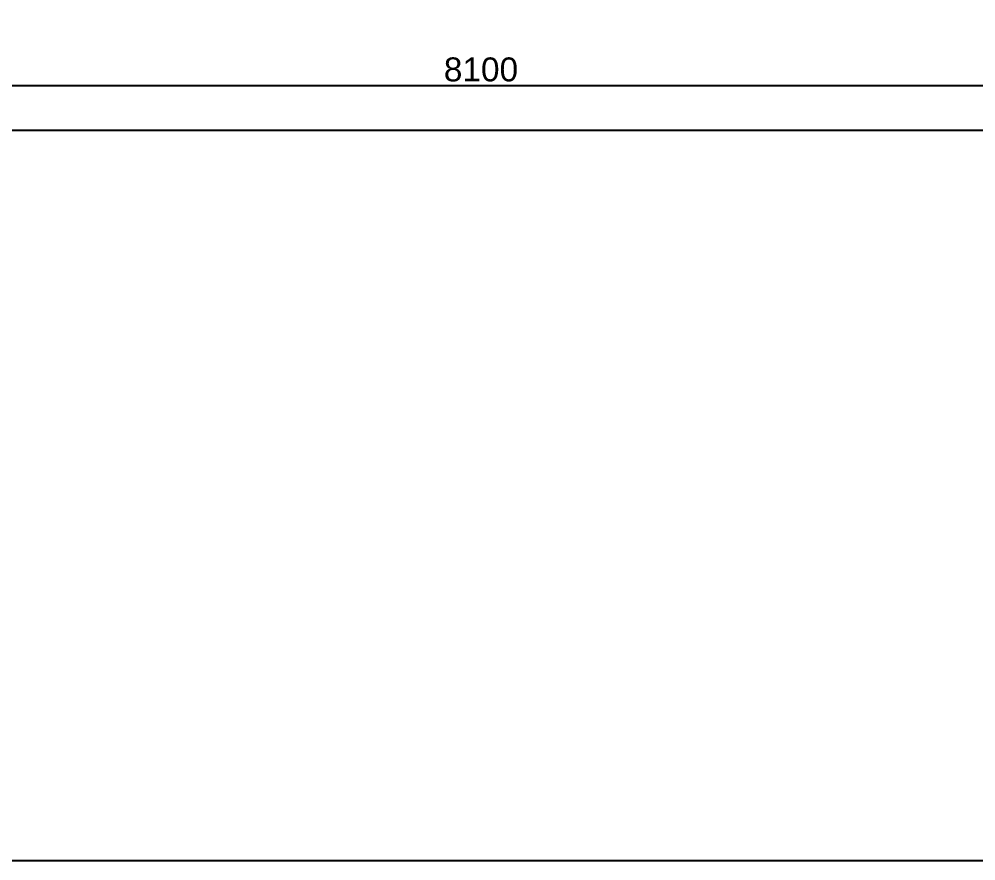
# Model space of a CAD drawing. Header units: millimetres. Extents: x 652937 to 1670132, y 1473552 to 2851037.
# Drawn here: x 833724 to 839724, y 1507049 to 1512327 of the extents above; entities that cross this region are included whole.
import ezdxf

# ---------------------------------------------------------------- set-up
doc = ezdxf.new("R2010")
doc.units = ezdxf.units.MM
doc.layers.get('Defpoints').update_dxf_attribs({"color": 255})
doc.layers.add('010 - ASPG_DIMS_NOM', color=1, linetype='Continuous')
doc.styles.add('FAMELINE_FOR_CKST', font='arial.ttf')
doc.dimstyles.new('FAMELINE-CKST_C-C', dxfattribs={"dimtxt": 0.3, "dimasz": 0.15, "dimexe": 0.1, "dimexo": 0.1, "dimgap": 0.05, "dimtad": 1, "dimzin": 0, "dimdsep": 46, "dimtxsty": 'FAMELINE_FOR_CKST', "dimblk": 'ORIGIN', "dimblk1": 'ORIGIN', "dimblk2": 'ORIGIN', "dimsah": 1, "dimcen": 0.1, "dimdle": 0.1, "dimclrd": 256, "dimclre": 256, "dimclrt": 3, "dimadec": 0, "dimazin": 0, "dimtfac": 1, "dimtix": 1, "dimtmove": 2, "dimatfit": 3, "dimfxl": 1, "dimtolj": 1, "dimtzin": 0, "dimlwd": -1, "dimlwe": -1, "dimarcsym": 0})

# ---------------------------------------------------------------- blocks, each defined once
blk = doc.blocks.new('A$C0a204f6e')
at = {"layer": 'Defpoints'}
blk.add_lwpolyline([(775, 0), (0, 0), (0, 443.999987), (775, 443.999987)], close=True, dxfattribs=at)
blk = doc.blocks.new('_Origin')
at = {"color": 0, "linetype": 'ByBlock', "lineweight": -2}
blk.add_line((0, 0), (-1, 0), dxfattribs=at)
blk.add_circle((0, 0), 0.5, dxfattribs=at)
blk = doc.blocks.new('*D7612')
at = {"layer": '010 - ASPG_DIMS_NOM', "transparency": 16777216}
for p, q in [((0, 100070), (0, 99507.5)), ((20750, 100070), (20750, 99507.5)), ((20675, 99557.5), (75, 99557.5))]:
    blk.add_line(p, q, dxfattribs=at)
at = {"layer": 'Defpoints', "color": 0, "transparency": 16777216}
for p in [(0, 100120), (20750, 100120), (0, 99557.5)]:
    blk.add_point(p, dxfattribs=at)
at = {"layer": '010 - ASPG_DIMS_NOM', "transparency": 16777216, "xscale": 75, "yscale": 75, "zscale": 75, "rotation": 180}
blk.add_blockref('_Origin', (0, 99557.5), dxfattribs=at)
at = {"layer": '010 - ASPG_DIMS_NOM', "transparency": 16777216, "xscale": 75, "yscale": 75, "zscale": 75}
blk.add_blockref('_Origin', (20750, 99557.5), dxfattribs=at)
at = {"layer": '010 - ASPG_DIMS_NOM', "color": 3, "transparency": 16777216, "insert": (10375, 99659.1), "char_height": 150, "attachment_point": 5, "style": 'FAMELINE_FOR_CKST'}
blk.add_mtext('\\A1;20750', dxfattribs=at)
blk = doc.blocks.new('*D7615')
at = {"layer": '010 - ASPG_DIMS_NOM', "transparency": 16777216}
for p, q in [((9900, 100070), (9900, 99788.8)), ((18000, 100070), (18000, 99788.8)), ((17925, 99838.8), (9975, 99838.8))]:
    blk.add_line(p, q, dxfattribs=at)
at = {"layer": 'Defpoints', "color": 0, "transparency": 16777216}
for p in [(9900, 100120), (18000, 100120), (9900, 99838.8)]:
    blk.add_point(p, dxfattribs=at)
at = {"layer": '010 - ASPG_DIMS_NOM', "transparency": 16777216, "xscale": 75, "yscale": 75, "zscale": 75, "rotation": 180}
blk.add_blockref('_Origin', (9900, 99838.8), dxfattribs=at)
at = {"layer": '010 - ASPG_DIMS_NOM', "transparency": 16777216, "xscale": 75, "yscale": 75, "zscale": 75}
blk.add_blockref('_Origin', (18000, 99838.8), dxfattribs=at)
at = {"layer": '010 - ASPG_DIMS_NOM', "color": 3, "transparency": 16777216, "insert": (13950, 99940.3), "char_height": 150, "attachment_point": 5, "style": 'FAMELINE_FOR_CKST'}
blk.add_mtext('\\A1;8100', dxfattribs=at)
blk = doc.blocks.new('W-1-PP18-ST_ENT3_REV02_20260413-044638_PP18_ENT3_ELE2-DIMS-2')
at = {"layer": '010 - ASPG_DIMS_NOM'}
for base, p1, p2, picture, middle in [((0, 99557.5), (20750, 100120), (0, 100120), '*D7612', (10375, 99659.1)), ((9900, 99838.8), (18000, 100120), (9900, 100120), '*D7615', (13950, 99940.3))]:
    dim = blk.add_linear_dim(base=base, p1=p1, p2=p2, dimstyle='FAMELINE-CKST_C-C', override={"dimscale": 500, "dimdec": 0, "dimlfac": 1}, dxfattribs=at)
    dim.commit()
    dim.dimension.update_dxf_attribs({"geometry": picture, "text_midpoint": middle})

msp = doc.modelspace()

# ---------------------------------------------------------------- block references
at = {"color": 6, "xscale": 50, "yscale": 50, "zscale": 50}
msp.add_blockref('A$C0a204f6e', (810350.4505, 1507048.6813), dxfattribs=at)
at = {"color": 6}
msp.add_blockref('W-1-PP18-ST_ENT3_REV02_20260413-044638_PP18_ENT3_ELE2-DIMS-2', (822670.5264, 1412070.4203), dxfattribs=at)

doc.saveas('drawing.dxf')
